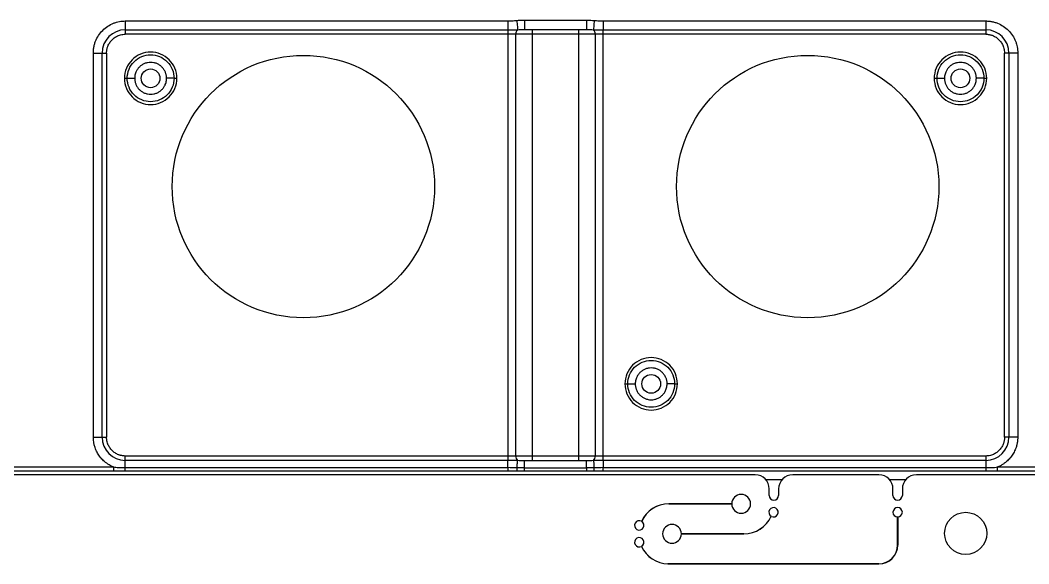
# Model space of a CAD drawing. Header units: millimetres. Extents: x -1 to 1576, y 30 to 633.
# Drawn here: x 141.4 to 249.1, y 270.8 to 328.8 of the extents above; entities that cross this region are included whole.
import ezdxf

# ---------------------------------------------------------------- set-up
doc = ezdxf.new("R2010")
doc.units = ezdxf.units.MM

msp = doc.modelspace()

# ---------------------------------------------------------------- linework, layer by layer
at = {"color": 7, "linetype": 'Continuous', "lineweight": 25}
for p, q in [((152.66, 328.75), (193.47, 328.75)), ((152.66, 328.75), (152.66, 327.33)), ((195.26, 328.83), (201.88, 328.83)), ((203.67, 328.75), (244.48, 328.75)), ((244.48, 328.75), (244.48, 327.33)), ((152.66, 327.8), (193.47, 327.8)), ((244.48, 327.33), (152.66, 327.33)), ((193.47, 327.8), (193.47, 281.86)), ((194.35, 282.33), (194.35, 327.33)), ((195.21, 327.83), (195.26, 327.84)), ((195.26, 327.83), (201.88, 327.83)), ((196.09, 327.83), (196.09, 281.83)), ((201.05, 281.83), (201.05, 327.83)), ((202.8, 327.33), (202.8, 282.33)), ((203.67, 327.8), (244.48, 327.8)), ((203.67, 281.86), (203.67, 327.8)), ((149.25, 284.33), (149.25, 325.33)), ((149.25, 325.33), (150.66, 325.33)), ((150.19, 284.33), (150.19, 325.33)), ((150.66, 325.33), (150.66, 284.33)), ((247.9, 325.33), (246.48, 325.33)), ((246.48, 284.33), (246.48, 325.33)), ((246.95, 325.33), (246.95, 284.33)), ((247.9, 325.33), (247.9, 284.33)), ((149.25, 284.33), (150.66, 284.33)), ((247.9, 284.33), (246.48, 284.33)), ((152.66, 281.09), (152.66, 282.33)), ((244.48, 282.33), (152.66, 282.33)), ((244.48, 282.33), (244.48, 281.09)), ((138.1, 281.16), (151.4, 281.16)), ((193.47, 281.86), (152.66, 281.86)), ((152.66, 281.09), (193.47, 281.09)), ((195.26, 281.83), (195.21, 281.83)), ((201.88, 281.83), (195.26, 281.83)), ((195.26, 281.06), (201.88, 281.06)), ((201.93, 281.83), (201.88, 281.83)), ((244.48, 281.86), (203.67, 281.86)), ((203.67, 281.09), (244.48, 281.09)), ((245.74, 281.16), (259.04, 281.16)), ((219.88, 280.33), (129.44, 280.33)), ((151.4, 280.72), (138.1, 280.72)), ((193.47, 280.72), (152.66, 280.72)), ((201.88, 280.73), (195.26, 280.73)), ((244.48, 280.72), (203.67, 280.72)), ((233.08, 280.33), (223.88, 280.33)), ((327.52, 280.33), (237.08, 280.33)), ((259.04, 280.72), (245.74, 280.72)), ((221, 279.83), (222.76, 279.83)), ((221.38, 278.13), (221.38, 278.83)), ((222.38, 278.83), (222.38, 278.13)), ((234.2, 279.83), (235.96, 279.83)), ((234.58, 278.13), (234.58, 278.83)), ((235.58, 278.83), (235.58, 278.13)), ((210.66, 277.24), (217.38, 277.24)), ((217.38, 277.23), (210.66, 277.23)), ((235.08, 272.83), (235.08, 275.83)), ((235.09, 275.83), (235.09, 272.83)), ((212, 274.04), (218.68, 274.04)), ((218.68, 274.03), (212, 274.03)), ((210.57, 270.84), (233.08, 270.84)), ((233.08, 270.83), (210.57, 270.83))]:
    msp.add_line(p, q, dxfattribs=at)
for centre, radius in [((171.66, 311.08), 14), ((225.48, 311.08), 14), ((242.34, 274.08), 2.25)]:
    msp.add_circle(centre, radius, dxfattribs=at)
at = {"color": 130}
for centre in [(155.36, 322.63), (241.78, 322.63), (208.78, 290.03)]:
    msp.add_circle(centre, 1, dxfattribs=at)
at = {"color": 7, "linetype": 'Continuous', "lineweight": 25}
for centre, radius, start, end in [((152.66, 325.33), 2.47, 90, 180), ((194.9, 327.41), 0.562, 132.435, 187.8232), ((202.24, 327.41), 0.562, 352.1767, 47.5651), ((244.48, 325.33), 2.47, 360, 90), ((152.66, 284.33), 2.47, 180, 270), ((244.48, 284.33), 2.47, 270, 360), ((194.9, 282.26), 0.562, 172.1767, 227.5651), ((202.24, 282.26), 0.562, 312.435, 7.8232), ((219.88, 278.83), 1.5, 0, 90), ((223.88, 278.83), 1.5, 90, 180), ((233.08, 278.83), 1.5, 0, 90), ((237.08, 278.83), 1.5, 90, 180), ((218.38, 277.23), 1, 180.2864, 179.714), ((221.88, 278.13), 0.5, 180, 360), ((235.08, 278.13), 0.5, 180, 360), ((210.66, 274.03), 3.2, 90.0002, 155.3911), ((210.66, 274.03), 3.19, 90.0002, 155.4086), ((221.84, 276.33), 0.5, 240.4, 239.2487), ((235.08, 276.33), 0.5, 270.573, 269.427), ((218.68, 277.23), 3.2, 270.0002, 335.3842), ((218.68, 277.23), 3.19, 270.0002, 335.4017), ((207.5, 274.93), 0.5, 60.4208, 59.27), ((211, 274.03), 1, 0.2867, 359.7138), ((207.5, 273.13), 0.5, 300.7523, 299.6009), ((210.66, 274.03), 3.21, 204.6144, 268.4153), ((210.66, 274.03), 3.2, 204.597, 268.4128), ((233.08, 272.83), 2.01, 270, 0), ((233.08, 272.83), 1.99, 270, 0)]:
    msp.add_arc(centre, radius, start, end, dxfattribs=at)
for points, knots in [([(149.25, 325.33), (149.25, 325.39), (149.25, 325.52), (149.26, 325.7), (149.29, 325.88), (149.32, 326.06), (149.37, 326.24), (149.42, 326.42), (149.54, 326.75), (149.79, 327.22), (150.23, 327.76), (150.77, 328.21), (151.28, 328.47), (151.71, 328.62), (152.02, 328.69), (152.34, 328.74), (152.55, 328.74), (152.66, 328.75)], [0, 0, 0, 0, 0.0345523, 0.0688579, 0.1030161, 0.1371278, 0.171294, 0.2056155, 0.2401915, 0.3700601, 0.5000288, 0.6298975, 0.7598662, 0.8201516, 0.8799088, 0.9396782, 1, 1, 1, 1]), ([(193.47, 328.75), (193.55, 328.75), (193.71, 328.75), (193.94, 328.76), (194.19, 328.79), (194.36, 328.8), (194.44, 328.81)], [0, 0, 0, 0, 0.232371, 0.485289, 0.737412, 1, 1, 1, 1]), ([(193.47, 328.75), (193.47, 328.54), (193.47, 328.34), (193.47, 328), (193.47, 327.87), (193.47, 327.8)], [0, 0, 0, 0, 0.5, 0.5, 1, 1, 1, 1]), ([(194.44, 328.81), (194.5, 328.81), (194.62, 328.82), (194.81, 328.83), (195.03, 328.83), (195.18, 328.83), (195.26, 328.83)], [0, 0, 0, 0, 0.207871, 0.443757, 0.707773, 1, 1, 1, 1]), ([(194.44, 328.81), (194.46, 328.57), (194.48, 328.34), (194.51, 327.99), (194.52, 327.86), (194.52, 327.82)], [0, 0, 0, 0, 0.5, 0.5, 1, 1, 1, 1]), ([(195.26, 328.83), (195.26, 328.57), (195.26, 328.31), (195.26, 327.94), (195.26, 327.83), (195.26, 327.83)], [0, 0, 0, 0, 0.5, 0.5, 1, 1, 1, 1]), ([(201.88, 328.83), (202.03, 328.83), (202.31, 328.83), (202.58, 328.81), (202.7, 328.81)], [0, 0, 0, 0, 0.556213, 1, 1, 1, 1]), ([(201.88, 328.83), (201.88, 328.7), (201.88, 328.57), (201.88, 328.33), (201.88, 328.22), (201.88, 328.03), (201.88, 327.96), (201.88, 327.86), (201.88, 327.83), (201.88, 327.83)], [0, 0, 0, 0, 0.25, 0.25, 0.5, 0.5, 0.75, 0.75, 1, 1, 1, 1]), ([(202.7, 328.81), (202.68, 328.57), (202.66, 328.34), (202.63, 327.99), (202.62, 327.86), (202.62, 327.82)], [0, 0, 0, 0, 0.5, 0.5, 1, 1, 1, 1]), ([(202.7, 328.81), (202.78, 328.8), (202.95, 328.79), (203.2, 328.76), (203.44, 328.75), (203.59, 328.75), (203.67, 328.75)], [0, 0, 0, 0, 0.26275, 0.514851, 0.767475, 1, 1, 1, 1]), ([(203.67, 328.75), (203.67, 328.54), (203.67, 328.34), (203.67, 328), (203.67, 327.87), (203.67, 327.8)], [0, 0, 0, 0, 0.5, 0.5, 1, 1, 1, 1]), ([(244.48, 328.75), (244.54, 328.75), (244.67, 328.74), (244.85, 328.73), (245.03, 328.7), (245.21, 328.67), (245.39, 328.63), (245.56, 328.57), (245.9, 328.45), (246.37, 328.21), (246.91, 327.76), (247.36, 327.22), (247.62, 326.71), (247.77, 326.29), (247.84, 325.97), (247.89, 325.66), (247.89, 325.44), (247.9, 325.33)], [0, 0, 0, 0, 0.034552, 0.068858, 0.103016, 0.137128, 0.171294, 0.205615, 0.240191, 0.37006, 0.500029, 0.629897, 0.759866, 0.820152, 0.879909, 0.939678, 1, 1, 1, 1]), ([(150.66, 325.33), (150.66, 325.38), (150.66, 325.46), (150.68, 325.58), (150.69, 325.71), (150.72, 325.83), (150.76, 325.95), (150.83, 326.16), (150.98, 326.44), (151.24, 326.76), (151.55, 327.02), (151.87, 327.18), (152.16, 327.28), (152.41, 327.32), (152.58, 327.33), (152.66, 327.33)], [0, 0, 0, 0, 0.0402761, 0.0802426, 0.1200582, 0.159883, 0.1998773, 0.2401994, 0.3700431, 0.5000574, 0.6299012, 0.7599156, 0.8401208, 0.919721, 1, 1, 1, 1]), ([(244.48, 327.33), (244.52, 327.33), (244.61, 327.33), (244.73, 327.32), (244.86, 327.3), (244.98, 327.27), (245.1, 327.24), (245.31, 327.16), (245.59, 327.02), (245.9, 326.76), (246.16, 326.44), (246.33, 326.12), (246.42, 325.83), (246.47, 325.58), (246.48, 325.42), (246.48, 325.33)], [0, 0, 0, 0, 0.040276, 0.080243, 0.120058, 0.159883, 0.199877, 0.240199, 0.370043, 0.500057, 0.629901, 0.759916, 0.840121, 0.919721, 1, 1, 1, 1]), ([(158.16, 322.63), (158.16, 323), (158.09, 323.37), (157.81, 324.04), (157.6, 324.35), (157.08, 324.87), (156.77, 325.08), (156.09, 325.36), (155.73, 325.43), (154.99, 325.43), (154.63, 325.36), (153.95, 325.08), (153.64, 324.87), (153.12, 324.35), (152.91, 324.04), (152.63, 323.37), (152.56, 323), (152.56, 322.63)], [0, 0, 0, 0, 0.125, 0.125, 0.25, 0.25, 0.375, 0.375, 0.5, 0.5, 0.625, 0.625, 0.75, 0.75, 0.875, 0.875, 1, 1, 1, 1]), ([(152.86, 322.63), (152.86, 322.96), (152.93, 323.29), (153.18, 323.89), (153.36, 324.17), (153.82, 324.63), (154.1, 324.82), (154.71, 325.07), (155.03, 325.13), (155.69, 325.13), (156.02, 325.07), (156.62, 324.82), (156.9, 324.63), (157.36, 324.17), (157.55, 323.89), (157.8, 323.29), (157.86, 322.96), (157.86, 322.63)], [0, 0, 0, 0, 0.125, 0.125, 0.25, 0.25, 0.375, 0.375, 0.5, 0.5, 0.625, 0.625, 0.75, 0.75, 0.875, 0.875, 1, 1, 1, 1]), ([(244.58, 322.63), (244.58, 323), (244.51, 323.37), (244.23, 324.04), (244.02, 324.35), (243.5, 324.87), (243.19, 325.08), (242.51, 325.36), (242.15, 325.43), (241.41, 325.43), (241.05, 325.36), (240.37, 325.08), (240.06, 324.87), (239.54, 324.35), (239.33, 324.04), (239.05, 323.37), (238.98, 323), (238.98, 322.63)], [0, 0, 0, 0, 0.125, 0.125, 0.25, 0.25, 0.375, 0.375, 0.5, 0.5, 0.625, 0.625, 0.75, 0.75, 0.875, 0.875, 1, 1, 1, 1]), ([(239.28, 322.63), (239.28, 322.96), (239.35, 323.29), (239.6, 323.89), (239.78, 324.17), (240.24, 324.63), (240.52, 324.82), (241.13, 325.07), (241.45, 325.13), (242.11, 325.13), (242.44, 325.07), (243.04, 324.82), (243.32, 324.63), (243.78, 324.17), (243.97, 323.89), (244.22, 323.29), (244.28, 322.96), (244.28, 322.63)], [0, 0, 0, 0, 0.125, 0.125, 0.25, 0.25, 0.375, 0.375, 0.5, 0.5, 0.625, 0.625, 0.75, 0.75, 0.875, 0.875, 1, 1, 1, 1]), ([(157.06, 322.63), (157.06, 322.68), (157.06, 322.77), (157.04, 322.9), (157.02, 323.03), (156.98, 323.16), (156.91, 323.35), (156.78, 323.58), (156.57, 323.84), (156.31, 324.06), (156.02, 324.21), (155.7, 324.31), (155.36, 324.34), (155.03, 324.31), (154.71, 324.21), (154.41, 324.06), (154.15, 323.84), (153.94, 323.58), (153.8, 323.32), (153.71, 323.07), (153.67, 322.86), (153.66, 322.71), (153.66, 322.63)], [0, 0, 0, 0, 0.0251789, 0.0501307, 0.0750111, 0.0999772, 0.1251847, 0.1875883, 0.2500966, 0.3125049, 0.3750151, 0.4374744, 0.5000339, 0.5624941, 0.6250503, 0.6874503, 0.7499575, 0.8123651, 0.8748675, 0.9166751, 0.9581433, 1, 1, 1, 1]), ([(243.48, 322.63), (243.48, 322.68), (243.48, 322.77), (243.46, 322.9), (243.44, 323.03), (243.4, 323.16), (243.33, 323.35), (243.2, 323.58), (242.99, 323.84), (242.73, 324.06), (242.44, 324.21), (242.12, 324.31), (241.78, 324.34), (241.45, 324.31), (241.13, 324.21), (240.83, 324.06), (240.57, 323.84), (240.36, 323.58), (240.22, 323.32), (240.13, 323.07), (240.09, 322.86), (240.08, 322.71), (240.08, 322.63)], [0, 0, 0, 0, 0.025179, 0.050131, 0.075011, 0.099977, 0.125185, 0.187588, 0.250097, 0.312505, 0.375015, 0.437475, 0.500034, 0.562494, 0.625051, 0.68745, 0.749957, 0.812365, 0.874867, 0.916675, 0.958143, 1, 1, 1, 1]), ([(152.56, 322.63), (152.64, 322.63), (152.72, 322.63), (152.83, 322.63), (152.86, 322.63), (152.86, 322.63)], [0, 0, 0, 0, 0.5, 0.5, 1, 1, 1, 1]), ([(152.56, 322.63), (152.56, 322.27), (152.63, 321.9), (152.91, 321.22), (153.12, 320.91), (153.64, 320.39), (153.95, 320.19), (154.63, 319.91), (154.99, 319.83), (155.73, 319.83), (156.09, 319.91), (156.77, 320.19), (157.08, 320.39), (157.6, 320.91), (157.81, 321.22), (158.09, 321.9), (158.16, 322.27), (158.16, 322.63)], [0, 0, 0, 0, 0.125, 0.125, 0.25, 0.25, 0.375, 0.375, 0.5, 0.5, 0.625, 0.625, 0.75, 0.75, 0.875, 0.875, 1, 1, 1, 1]), ([(157.86, 322.63), (157.86, 322.31), (157.8, 321.98), (157.55, 321.37), (157.36, 321.1), (156.9, 320.63), (156.62, 320.45), (156.02, 320.2), (155.69, 320.13), (155.03, 320.13), (154.71, 320.2), (154.1, 320.45), (153.82, 320.63), (153.36, 321.1), (153.18, 321.37), (152.93, 321.98), (152.86, 322.31), (152.86, 322.63)], [0, 0, 0, 0, 0.125, 0.125, 0.25, 0.25, 0.375, 0.375, 0.5, 0.5, 0.625, 0.625, 0.75, 0.75, 0.875, 0.875, 1, 1, 1, 1]), ([(152.86, 322.63), (152.86, 322.63), (152.95, 322.63), (153.24, 322.63), (153.45, 322.63), (153.66, 322.63)], [0, 0, 0, 0, 0.5, 0.5, 1, 1, 1, 1]), ([(153.66, 322.63), (153.66, 322.59), (153.66, 322.5), (153.68, 322.37), (153.71, 322.24), (153.74, 322.11), (153.81, 321.92), (153.94, 321.68), (154.15, 321.42), (154.41, 321.21), (154.71, 321.05), (155.03, 320.95), (155.36, 320.92), (155.69, 320.95), (156.02, 321.05), (156.31, 321.21), (156.57, 321.42), (156.78, 321.68), (156.92, 321.95), (157.01, 322.19), (157.05, 322.41), (157.06, 322.56), (157.06, 322.63)], [0, 0, 0, 0, 0.025112, 0.050024, 0.074894, 0.099876, 0.125125, 0.187521, 0.250086, 0.312492, 0.374998, 0.437457, 0.500018, 0.562477, 0.625038, 0.687445, 0.749954, 0.812363, 0.874867, 0.916676, 0.958144, 1, 1, 1, 1]), ([(157.86, 322.63), (157.86, 322.63), (157.77, 322.63), (157.48, 322.63), (157.27, 322.63), (157.06, 322.63)], [0, 0, 0, 0, 0.5, 0.5, 1, 1, 1, 1]), ([(157.86, 322.63), (157.86, 322.63), (157.89, 322.63), (158, 322.63), (158.08, 322.63), (158.16, 322.63)], [0, 0, 0, 0, 0.5, 0.5, 1, 1, 1, 1]), ([(238.98, 322.63), (238.98, 322.27), (239.05, 321.9), (239.33, 321.22), (239.54, 320.91), (240.06, 320.39), (240.37, 320.19), (241.05, 319.91), (241.41, 319.83), (242.15, 319.83), (242.51, 319.91), (243.19, 320.19), (243.5, 320.39), (244.02, 320.91), (244.23, 321.22), (244.51, 321.9), (244.58, 322.27), (244.58, 322.63)], [0, 0, 0, 0, 0.125, 0.125, 0.25, 0.25, 0.375, 0.375, 0.5, 0.5, 0.625, 0.625, 0.75, 0.75, 0.875, 0.875, 1, 1, 1, 1]), ([(238.98, 322.63), (239.06, 322.63), (239.14, 322.63), (239.25, 322.63), (239.28, 322.63), (239.28, 322.63)], [0, 0, 0, 0, 0.5, 0.5, 1, 1, 1, 1]), ([(244.28, 322.63), (244.28, 322.31), (244.22, 321.98), (243.97, 321.37), (243.78, 321.1), (243.32, 320.63), (243.04, 320.45), (242.44, 320.2), (242.11, 320.13), (241.45, 320.13), (241.13, 320.2), (240.52, 320.45), (240.24, 320.63), (239.78, 321.1), (239.6, 321.37), (239.35, 321.98), (239.28, 322.31), (239.28, 322.63)], [0, 0, 0, 0, 0.125, 0.125, 0.25, 0.25, 0.375, 0.375, 0.5, 0.5, 0.625, 0.625, 0.75, 0.75, 0.875, 0.875, 1, 1, 1, 1]), ([(239.28, 322.63), (239.28, 322.63), (239.37, 322.63), (239.66, 322.63), (239.87, 322.63), (240.08, 322.63)], [0, 0, 0, 0, 0.5, 0.5, 1, 1, 1, 1]), ([(240.08, 322.63), (240.08, 322.59), (240.08, 322.5), (240.1, 322.37), (240.13, 322.24), (240.16, 322.11), (240.23, 321.92), (240.36, 321.68), (240.57, 321.42), (240.83, 321.21), (241.13, 321.05), (241.45, 320.95), (241.78, 320.92), (242.11, 320.95), (242.44, 321.05), (242.73, 321.21), (242.99, 321.42), (243.2, 321.68), (243.34, 321.95), (243.43, 322.19), (243.47, 322.41), (243.48, 322.56), (243.48, 322.63)], [0, 0, 0, 0, 0.025112, 0.050024, 0.074894, 0.099876, 0.125125, 0.187521, 0.250086, 0.312492, 0.374998, 0.437457, 0.500018, 0.562477, 0.625038, 0.687445, 0.749954, 0.812363, 0.874867, 0.916676, 0.958144, 1, 1, 1, 1]), ([(244.28, 322.63), (244.28, 322.63), (244.19, 322.63), (243.9, 322.63), (243.69, 322.63), (243.48, 322.63)], [0, 0, 0, 0, 0.5, 0.5, 1, 1, 1, 1]), ([(244.28, 322.63), (244.28, 322.63), (244.31, 322.63), (244.42, 322.63), (244.5, 322.63), (244.58, 322.63)], [0, 0, 0, 0, 0.5, 0.5, 1, 1, 1, 1]), ([(211.58, 290.03), (211.58, 290.4), (211.51, 290.77), (211.23, 291.44), (211.02, 291.75), (210.5, 292.27), (210.19, 292.48), (209.51, 292.76), (209.15, 292.83), (208.41, 292.83), (208.05, 292.76), (207.37, 292.48), (207.06, 292.27), (206.54, 291.75), (206.33, 291.44), (206.05, 290.77), (205.98, 290.4), (205.98, 290.03)], [0, 0, 0, 0, 0.125, 0.125, 0.25, 0.25, 0.375, 0.375, 0.5, 0.5, 0.625, 0.625, 0.75, 0.75, 0.875, 0.875, 1, 1, 1, 1]), ([(206.28, 290.03), (206.28, 290.36), (206.35, 290.69), (206.6, 291.29), (206.78, 291.57), (207.24, 292.03), (207.52, 292.22), (208.13, 292.47), (208.45, 292.53), (209.11, 292.53), (209.44, 292.47), (210.04, 292.22), (210.32, 292.03), (210.78, 291.57), (210.97, 291.29), (211.22, 290.69), (211.28, 290.36), (211.28, 290.03)], [0, 0, 0, 0, 0.125, 0.125, 0.25, 0.25, 0.375, 0.375, 0.5, 0.5, 0.625, 0.625, 0.75, 0.75, 0.875, 0.875, 1, 1, 1, 1]), ([(210.48, 290.03), (210.48, 290.08), (210.48, 290.17), (210.46, 290.3), (210.44, 290.43), (210.4, 290.56), (210.33, 290.75), (210.2, 290.98), (209.99, 291.24), (209.73, 291.46), (209.44, 291.61), (209.12, 291.71), (208.78, 291.74), (208.45, 291.71), (208.13, 291.61), (207.83, 291.46), (207.57, 291.24), (207.36, 290.98), (207.22, 290.72), (207.13, 290.47), (207.09, 290.26), (207.08, 290.11), (207.08, 290.03)], [0, 0, 0, 0, 0.025179, 0.050131, 0.075011, 0.099977, 0.125185, 0.187588, 0.250097, 0.312505, 0.375015, 0.437474, 0.500034, 0.562494, 0.62505, 0.68745, 0.749957, 0.812365, 0.874868, 0.916675, 0.958143, 1, 1, 1, 1]), ([(205.98, 290.03), (206.06, 290.03), (206.14, 290.03), (206.25, 290.03), (206.28, 290.03), (206.28, 290.03)], [0, 0, 0, 0, 0.5, 0.5, 1, 1, 1, 1]), ([(205.98, 290.03), (205.98, 289.67), (206.05, 289.3), (206.33, 288.62), (206.54, 288.31), (207.06, 287.79), (207.37, 287.59), (208.05, 287.31), (208.41, 287.23), (209.15, 287.23), (209.51, 287.31), (210.19, 287.59), (210.5, 287.79), (211.02, 288.31), (211.23, 288.62), (211.51, 289.3), (211.58, 289.67), (211.58, 290.03)], [0, 0, 0, 0, 0.125, 0.125, 0.25, 0.25, 0.375, 0.375, 0.5, 0.5, 0.625, 0.625, 0.75, 0.75, 0.875, 0.875, 1, 1, 1, 1]), ([(211.28, 290.03), (211.28, 289.71), (211.22, 289.38), (210.97, 288.77), (210.78, 288.5), (210.32, 288.03), (210.04, 287.85), (209.44, 287.6), (209.11, 287.53), (208.45, 287.53), (208.13, 287.6), (207.52, 287.85), (207.24, 288.03), (206.78, 288.5), (206.6, 288.77), (206.35, 289.38), (206.28, 289.71), (206.28, 290.03)], [0, 0, 0, 0, 0.125, 0.125, 0.25, 0.25, 0.375, 0.375, 0.5, 0.5, 0.625, 0.625, 0.75, 0.75, 0.875, 0.875, 1, 1, 1, 1]), ([(206.28, 290.03), (206.28, 290.03), (206.37, 290.03), (206.66, 290.03), (206.87, 290.03), (207.08, 290.03)], [0, 0, 0, 0, 0.5, 0.5, 1, 1, 1, 1]), ([(207.08, 290.03), (207.08, 289.99), (207.08, 289.9), (207.1, 289.77), (207.13, 289.64), (207.16, 289.51), (207.23, 289.32), (207.36, 289.08), (207.57, 288.82), (207.83, 288.61), (208.13, 288.45), (208.45, 288.35), (208.78, 288.32), (209.11, 288.35), (209.44, 288.45), (209.73, 288.61), (209.99, 288.82), (210.2, 289.08), (210.34, 289.35), (210.43, 289.59), (210.47, 289.81), (210.48, 289.96), (210.48, 290.03)], [0, 0, 0, 0, 0.025112, 0.050024, 0.074894, 0.099876, 0.125125, 0.187521, 0.250086, 0.312493, 0.374998, 0.437458, 0.500018, 0.562478, 0.625038, 0.687445, 0.749955, 0.812363, 0.874867, 0.916676, 0.958144, 1, 1, 1, 1]), ([(211.28, 290.03), (211.28, 290.03), (211.19, 290.03), (210.9, 290.03), (210.69, 290.03), (210.48, 290.03)], [0, 0, 0, 0, 0.5, 0.5, 1, 1, 1, 1]), ([(211.28, 290.03), (211.28, 290.03), (211.19, 290.03), (210.9, 290.03), (210.69, 290.03), (210.48, 290.03)], [0, 0, 0, 0, 0.5, 0.5, 1, 1, 1, 1]), ([(211.28, 290.03), (211.28, 290.03), (211.31, 290.03), (211.42, 290.03), (211.5, 290.03), (211.58, 290.03)], [0, 0, 0, 0, 0.5, 0.5, 1, 1, 1, 1]), ([(151.4, 281.16), (151.35, 281.18), (151.25, 281.22), (151.1, 281.3), (150.95, 281.37), (150.81, 281.46), (150.67, 281.55), (150.45, 281.73), (150.15, 282), (149.83, 282.41), (149.57, 282.86), (149.4, 283.29), (149.31, 283.67), (149.26, 284), (149.25, 284.22), (149.25, 284.33)], [0, 0, 0, 0, 0.040883, 0.08158, 0.122187, 0.162802, 0.203521, 0.244441, 0.372171, 0.500035, 0.627766, 0.75563, 0.837187, 0.918385, 1, 1, 1, 1]), ([(152.66, 282.33), (152.62, 282.33), (152.53, 282.34), (152.41, 282.35), (152.29, 282.37), (152.16, 282.39), (152.04, 282.43), (151.84, 282.5), (151.55, 282.65), (151.24, 282.91), (150.98, 283.23), (150.81, 283.55), (150.72, 283.83), (150.67, 284.08), (150.66, 284.25), (150.66, 284.33)], [0, 0, 0, 0, 0.040276, 0.080243, 0.120058, 0.159883, 0.199877, 0.240199, 0.370043, 0.500057, 0.629901, 0.759916, 0.840121, 0.919721, 1, 1, 1, 1]), ([(246.48, 284.33), (246.48, 284.29), (246.48, 284.21), (246.47, 284.08), (246.45, 283.96), (246.42, 283.84), (246.38, 283.72), (246.31, 283.51), (246.17, 283.23), (245.9, 282.91), (245.59, 282.65), (245.27, 282.48), (244.98, 282.39), (244.73, 282.34), (244.57, 282.34), (244.48, 282.33)], [0, 0, 0, 0, 0.0402761, 0.0802426, 0.1200582, 0.159883, 0.1998773, 0.2401994, 0.3700431, 0.5000574, 0.6299012, 0.7599156, 0.8401208, 0.919721, 1, 1, 1, 1]), ([(247.9, 284.33), (247.89, 284.28), (247.89, 284.17), (247.88, 284), (247.86, 283.84), (247.83, 283.67), (247.8, 283.51), (247.72, 283.24), (247.58, 282.86), (247.32, 282.41), (246.99, 282), (246.65, 281.69), (246.33, 281.46), (246.05, 281.29), (245.84, 281.2), (245.74, 281.16)], [0, 0, 0, 0, 0.040883, 0.08158, 0.122187, 0.162802, 0.203521, 0.244441, 0.372171, 0.500035, 0.627766, 0.75563, 0.837187, 0.918385, 1, 1, 1, 1]), ([(151.4, 281.16), (151.4, 281.07), (151.4, 280.98), (151.4, 280.82), (151.4, 280.76), (151.4, 280.72)], [0, 0, 0, 0, 0.5, 0.5, 1, 1, 1, 1]), ([(151.4, 281.16), (151.49, 281.15), (151.66, 281.13), (151.91, 281.11), (152.16, 281.1), (152.41, 281.09), (152.58, 281.09), (152.66, 281.09)], [0, 0, 0, 0, 0.206312, 0.408164, 0.606837, 0.80366, 1, 1, 1, 1]), ([(193.47, 281.09), (193.47, 281.26), (193.47, 281.43), (193.47, 281.7), (193.47, 281.8), (193.47, 281.86)], [0, 0, 0, 0, 0.5, 0.5, 1, 1, 1, 1]), ([(194.46, 281.07), (194.48, 281.26), (194.49, 281.44), (194.51, 281.72), (194.52, 281.81), (194.52, 281.84)], [0, 0, 0, 0, 0.5, 0.5, 1, 1, 1, 1]), ([(195.26, 281.06), (195.26, 281.28), (195.26, 281.48), (195.26, 281.76), (195.26, 281.83), (195.26, 281.83)], [0, 0, 0, 0, 0.5, 0.5, 1, 1, 1, 1]), ([(201.88, 281.06), (201.88, 281.28), (201.88, 281.48), (201.88, 281.76), (201.88, 281.83), (201.88, 281.83)], [0, 0, 0, 0, 0.5, 0.5, 1, 1, 1, 1]), ([(202.62, 281.84), (202.62, 281.81), (202.63, 281.72), (202.65, 281.44), (202.67, 281.26), (202.68, 281.07)], [0, 0, 0, 0, 0.5, 0.5, 1, 1, 1, 1]), ([(203.67, 281.86), (203.67, 281.8), (203.67, 281.7), (203.67, 281.43), (203.67, 281.26), (203.67, 281.09)], [0, 0, 0, 0, 0.5, 0.5, 1, 1, 1, 1]), ([(244.48, 281.09), (244.58, 281.09), (244.79, 281.09), (245.1, 281.1), (245.42, 281.12), (245.63, 281.15), (245.74, 281.16)], [0, 0, 0, 0, 0.245457, 0.492199, 0.742868, 1, 1, 1, 1]), ([(245.74, 280.72), (245.74, 280.76), (245.74, 280.82), (245.74, 280.98), (245.74, 281.07), (245.74, 281.16)], [0, 0, 0, 0, 0.5, 0.5, 1, 1, 1, 1]), ([(152.66, 280.72), (152.57, 280.72), (152.36, 280.72), (152.03, 280.72), (151.7, 280.72), (151.49, 280.72), (151.4, 280.72)], [0, 0, 0, 0, 0.2213782, 0.4921635, 0.7995003, 1, 1, 1, 1]), ([(194.47, 280.73), (194.28, 280.73), (193.94, 280.73), (193.61, 280.73), (193.47, 280.72)], [0, 0, 0, 0, 0.580575, 1, 1, 1, 1]), ([(195.26, 280.73), (195.11, 280.73), (194.85, 280.73), (194.59, 280.73), (194.47, 280.73)], [0, 0, 0, 0, 0.548125, 1, 1, 1, 1]), ([(202.67, 280.73), (202.55, 280.73), (202.29, 280.73), (202.03, 280.73), (201.88, 280.73)], [0, 0, 0, 0, 0.452244, 1, 1, 1, 1]), ([(203.67, 280.72), (203.53, 280.73), (203.2, 280.73), (202.87, 280.73), (202.67, 280.73)], [0, 0, 0, 0, 0.420474, 1, 1, 1, 1]), ([(245.74, 280.72), (245.66, 280.72), (245.44, 280.72), (245.12, 280.72), (244.78, 280.72), (244.57, 280.72), (244.48, 280.72)], [0, 0, 0, 0, 0.200515, 0.50786, 0.778848, 1, 1, 1, 1])]:
    msp.add_open_spline(points, degree=3, knots=knots, dxfattribs=at)
for points in [[(193.47, 327.8), (193.84, 327.8), (194.2, 327.81), (194.52, 327.82)], [(194.52, 327.82), (194.76, 327.83), (195, 327.83), (195.26, 327.83)], [(201.88, 327.83), (202.14, 327.83), (202.38, 327.83), (202.62, 327.82)], [(202.62, 327.82), (202.94, 327.81), (203.31, 327.8), (203.67, 327.8)], [(152.66, 280.72), (152.66, 280.8), (152.66, 280.93), (152.66, 281.09)], [(194.52, 281.84), (194.2, 281.85), (193.84, 281.86), (193.47, 281.86)], [(193.47, 281.09), (193.47, 280.93), (193.47, 280.8), (193.47, 280.72)], [(194.46, 281.07), (194.12, 281.08), (193.8, 281.09), (193.47, 281.09)], [(194.47, 280.73), (194.47, 280.8), (194.46, 280.93), (194.46, 281.07)], [(195.26, 281.06), (195, 281.06), (194.73, 281.07), (194.46, 281.07)], [(195.26, 281.83), (195, 281.83), (194.76, 281.83), (194.52, 281.84)], [(195.26, 280.73), (195.26, 280.8), (195.26, 280.92), (195.26, 281.06)], [(202.62, 281.84), (202.38, 281.83), (202.14, 281.83), (201.88, 281.83)], [(202.68, 281.07), (202.41, 281.07), (202.15, 281.06), (201.88, 281.06)], [(201.88, 281.06), (201.88, 280.92), (201.88, 280.8), (201.88, 280.73)], [(203.67, 281.86), (203.31, 281.86), (202.94, 281.85), (202.62, 281.84)], [(202.67, 280.73), (202.68, 280.8), (202.68, 280.93), (202.68, 281.07)], [(203.67, 281.09), (203.35, 281.09), (203.02, 281.08), (202.68, 281.07)], [(203.67, 280.72), (203.67, 280.8), (203.67, 280.93), (203.67, 281.09)], [(244.48, 281.09), (244.48, 280.93), (244.48, 280.8), (244.48, 280.72)]]:
    msp.add_open_spline(points, degree=3, dxfattribs=at)

doc.saveas('drawing.dxf')
